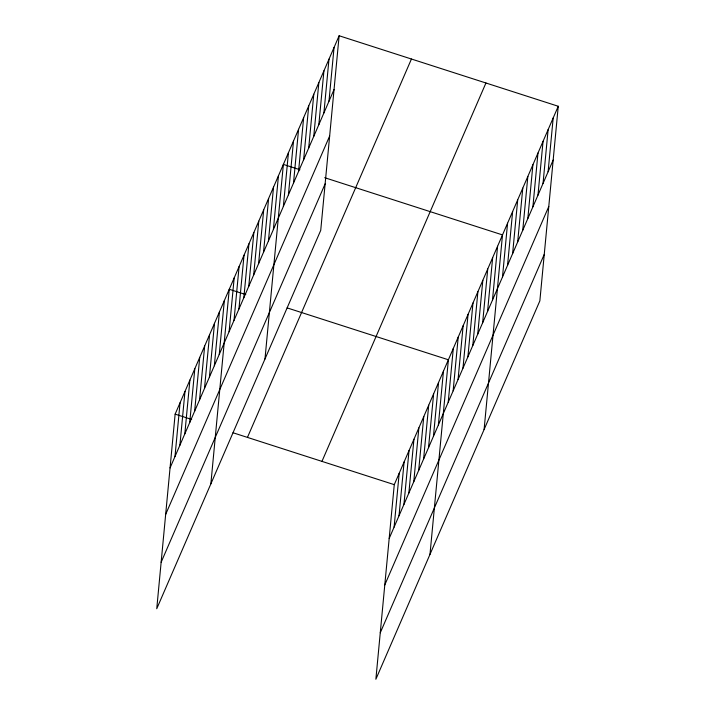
<?xml version="1.0" encoding="UTF-8"?>
<svg xmlns="http://www.w3.org/2000/svg" width="715" height="715" viewBox="0 0 715 715"><rect width="100%" height="100%" fill="white"/><g stroke="black" fill="none" stroke-linecap="round" stroke-linejoin="round"><path stroke-width="1.07" d="M339.133 35.75L175.139 414.137L156.746 608.733L320.731 230.346L339.133 35.75L558.254 106.267L539.861 300.863L375.867 679.25L394.269 484.654L558.254 106.267M174.978 456.581L180.064 402.786M179.894 445.231L184.979 391.436M184.819 433.88L189.904 380.085M189.734 422.529L194.82 368.734M194.65 411.179L199.735 357.384M199.574 399.828L204.66 346.024M204.49 388.468L209.575 334.674M209.415 377.118L214.5 323.323M214.33 365.767L219.416 311.972M219.255 354.417L224.34 300.622M210.862 483.867L229.256 289.271L245.781 294.589M229.095 331.715L234.18 277.921M234.011 320.365L239.096 266.57M238.935 309.014L244.021 255.219M243.851 297.663L248.936 243.86M248.766 286.304L253.852 232.509M253.691 274.953L258.776 221.158M258.607 263.603L263.692 209.808M263.531 252.252L268.617 198.457M268.447 240.901L273.532 187.107M273.371 229.551L278.457 175.756M264.979 359.002L283.372 164.405L299.898 169.723M283.355 206.501L288.44 152.706M288.422 194.811L293.507 141.007M293.499 183.112L298.575 129.317M298.566 171.412L303.652 117.618M303.634 159.722L308.719 105.927M308.701 148.023L313.787 94.228M313.769 136.333L318.854 82.529M318.836 124.633L323.922 70.839M323.904 112.934L328.989 59.139M328.971 101.244L334.057 47.449M394.099 527.098L399.185 473.303M399.024 515.747L404.109 461.944M403.939 504.397L409.025 450.593M408.855 493.037L413.94 439.242M413.779 481.687L418.865 427.892M418.695 470.336L423.781 416.541M423.62 458.985L428.705 405.191M428.535 447.635L433.621 393.84M433.46 436.284L438.545 382.489M438.375 424.933L443.461 371.139M429.983 554.384L448.385 359.779L287.108 307.888M448.216 402.232L453.301 348.428M453.14 390.873L458.217 337.078M458.056 379.522L463.141 325.727M462.971 368.171L468.057 314.377M467.896 356.821L472.981 303.026M472.812 345.47L477.897 291.675M477.736 334.12L482.822 280.325M482.652 322.769L487.737 268.974M487.576 311.418L492.662 257.615M492.492 300.059L497.577 246.264M484.1 429.509L502.502 234.913L324.69 177.695M502.484 277.018L507.57 223.223M507.552 265.319L512.637 211.524M512.619 253.628L517.705 199.825M517.687 241.929L522.772 188.134M522.754 230.23L527.84 176.435M527.822 218.54L532.907 164.745M532.889 206.841L537.975 153.046M537.966 195.15L543.051 141.347M543.034 183.451L548.119 129.656M548.101 171.752L553.187 117.957M170.054 467.932L334.048 89.545M165.666 514.398L329.651 136.011M161.134 562.276L325.128 183.88M247.453 437.41L411.438 59.023M321.956 461.381L485.941 82.994M389.183 538.449L553.169 160.062M384.786 584.915L548.78 206.528M380.264 632.784L544.249 254.397M175.139 414.137L191.674 419.455M232.992 432.754L394.269 484.654"/></g></svg>
